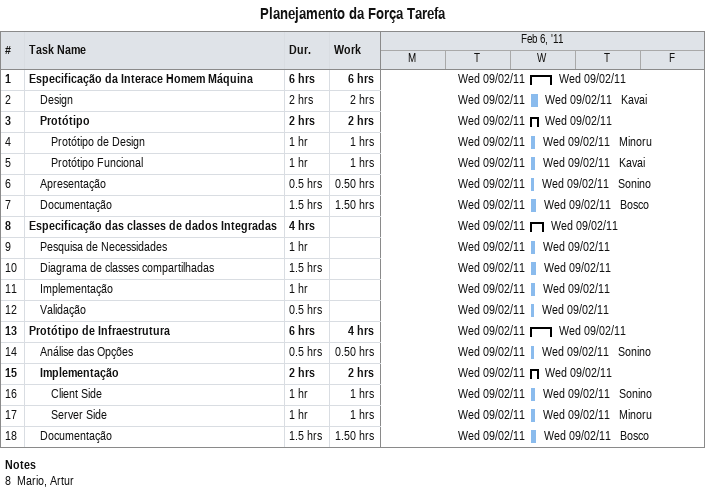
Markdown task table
Planejamento da Força Tarefa

| ID | Level | Task | Duration | Start | Finish | Resources | Work (h) |
|---|---|---|---|---|---|---|---|
| 1 | 1 | **Especificação da Interace Homem Máquina** | 6h | 2011-02-09 | 2011-02-09 |  | 6 |
| 2 | 2 | Design | 2h | 2011-02-09 | 2011-02-09 | Kavai | 2 |
| 3 | 2 | **Protótipo** | 2h | 2011-02-09 | 2011-02-09 |  | 2 |
| 4 | 3 | Protótipo de Design | 1h | 2011-02-09 | 2011-02-09 | Minoru | 1 |
| 5 | 3 | Protótipo Funcional | 1h | 2011-02-09 | 2011-02-09 | Kavai | 1 |
| 6 | 2 | Apresentação | 0.5h | 2011-02-09 | 2011-02-09 | Sonino | 0.50 |
| 7 | 2 | Documentação | 1.5h | 2011-02-09 | 2011-02-09 | Bosco | 1.50 |
| 8 | 1 | **Especificação das classes de dados Integradas** | 4h | 2011-02-09 | 2011-02-09 |  |  |
| 9 | 2 | Pesquisa de Necessidades | 1h | 2011-02-09 | 2011-02-09 |  |  |
| 10 | 2 | Diagrama de classes compartilhadas | 1.5h | 2011-02-09 | 2011-02-09 |  |  |
| 11 | 2 | Implementação | 1h | 2011-02-09 | 2011-02-09 |  |  |
| 12 | 2 | Validação | 0.5h | 2011-02-09 | 2011-02-09 |  |  |
| 13 | 1 | **Protótipo de Infraestrutura** | 6h | 2011-02-09 | 2011-02-09 |  | 4 |
| 14 | 2 | Análise das Opções | 0.5h | 2011-02-09 | 2011-02-09 | Sonino | 0.50 |
| 15 | 2 | **Implementação** | 2h | 2011-02-09 | 2011-02-09 |  | 2 |
| 16 | 3 | Client Side | 1h | 2011-02-09 | 2011-02-09 | Sonino | 1 |
| 17 | 3 | Server Side | 1h | 2011-02-09 | 2011-02-09 | Minoru | 1 |
| 18 | 2 | Documentação | 1.5h | 2011-02-09 | 2011-02-09 | Bosco | 1.50 |

Notes
- 8: Mario, Artur
